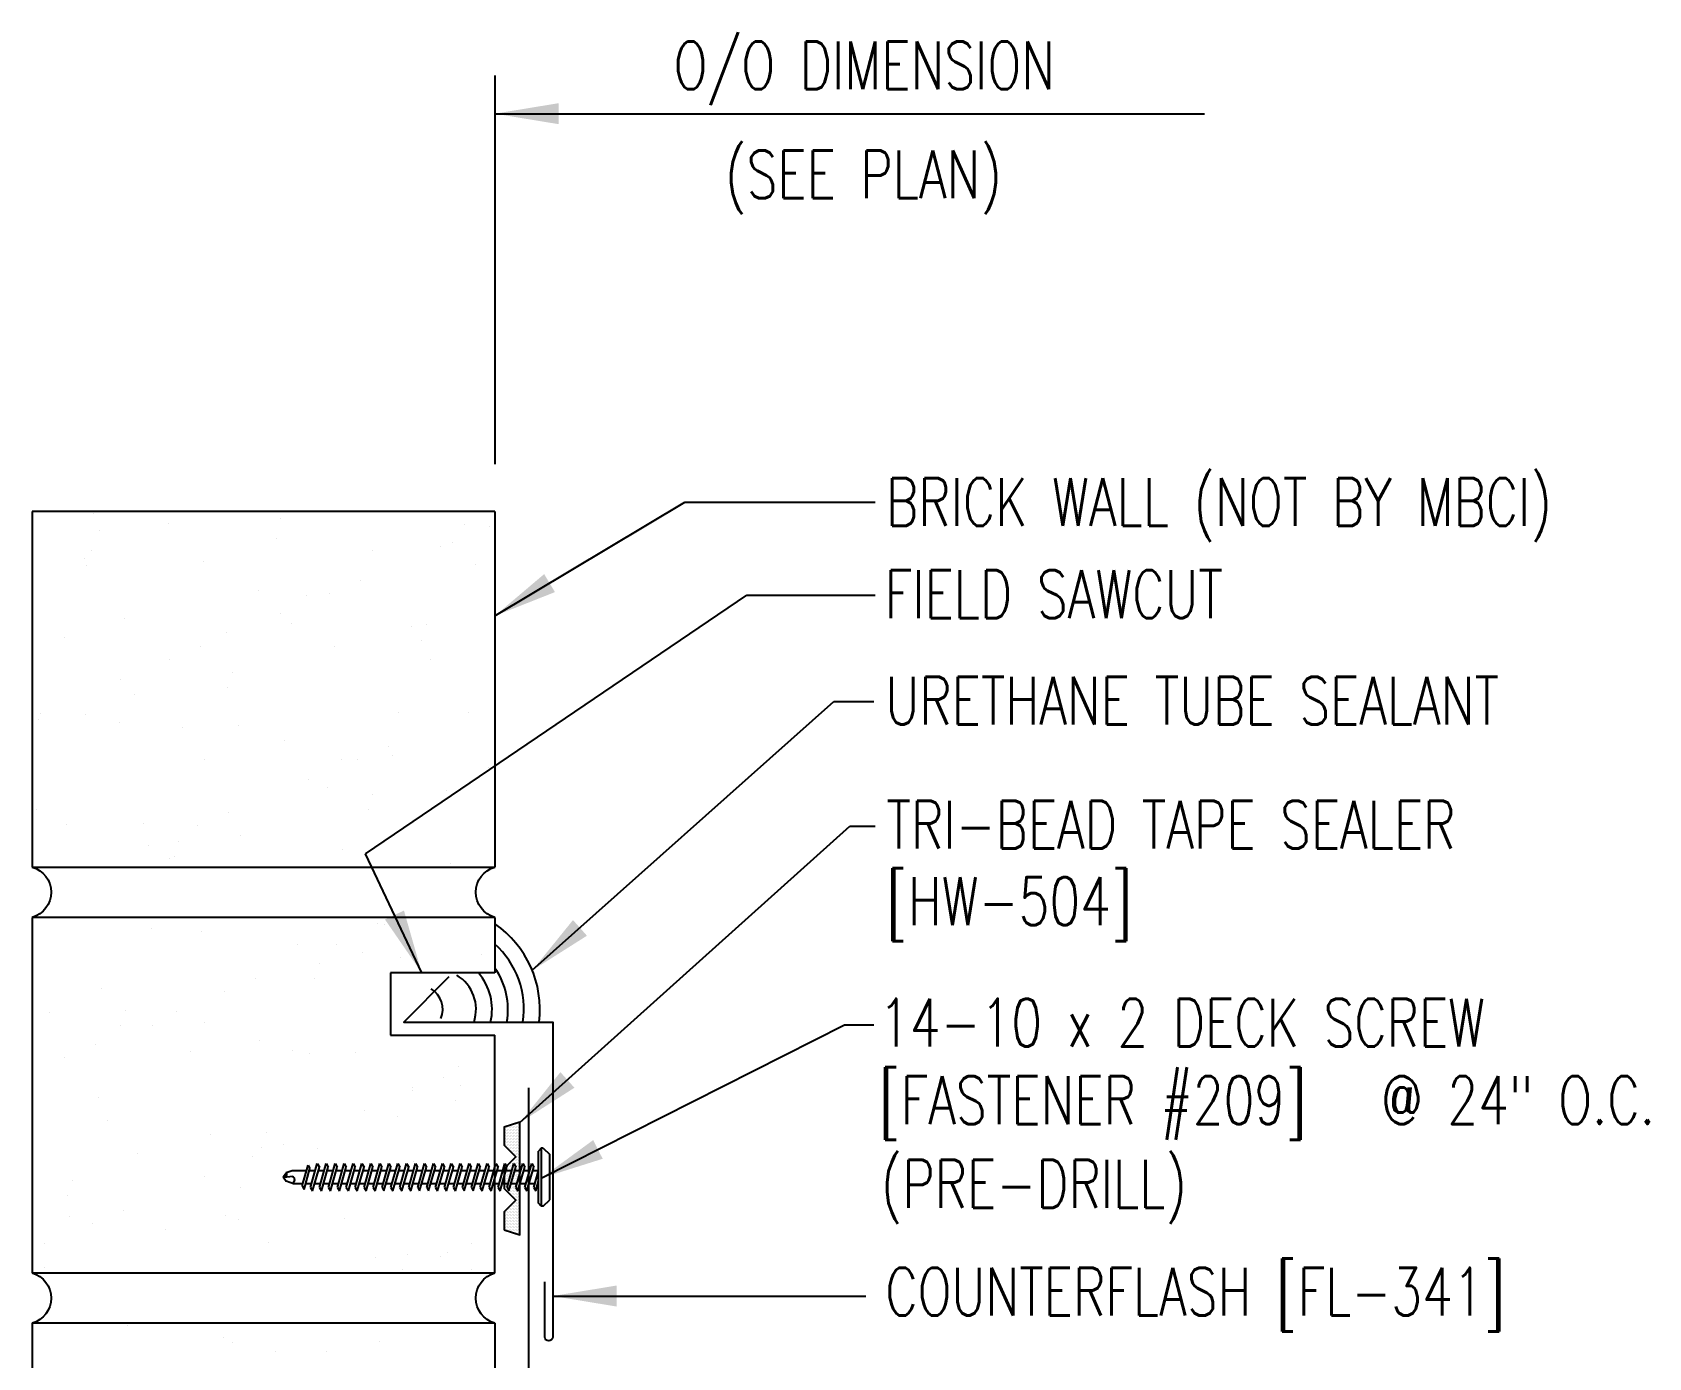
# Model space of a CAD drawing. Extents: x 23.7 to 57.1, y 22.5 to 48.1.
# Drawn here: x 23.67 to 36.34, y 37.69 to 48.07 of the extents above; entities that cross this region are included whole.
import ezdxf

# ---------------------------------------------------------------- set-up
doc = ezdxf.new("R2010")
doc.units = 0
doc.header["$LTSCALE"] = 4
doc.header["$MEASUREMENT"] = 0
doc.layers.get('0').update_dxf_attribs({"linetype": 'CONTINUOUS'})
for name, color, linetype in [('DIM', 2, 'CONTINUOUS'), ('FASTENER', 9, 'CONTINUOUS'), ('SEALANT', 8, 'CONTINUOUS'), ('TAPE', 9, 'CONTINUOUS'), ('TEXT', 2, 'CONTINUOUS'), ('TRIM', 6, 'CONTINUOUS'), ('WALL', 7, 'CONTINUOUS')]:
    doc.layers.add(name, color=color, linetype=linetype)
doc.styles.add('TEXT', font='SIMPLEX.shx', dxfattribs={"width": 0.75, "height": 0.375})
doc.styles.add('TEXT1', font='ROMANS.shx', dxfattribs={"width": 0.75, "height": 0.375})
doc.dimstyles.new('DETAIL$7', dxfattribs={"dimscale": 4, "dimtxt": 0.375, "dimasz": 0.125, "dimexe": 0.0625, "dimexo": 0.0625, "dimgap": 0.0625, "dimtad": 1, "dimdec": 4, "dimzin": 3, "dimdsep": 46, "dimlunit": 4, "dimtxsty": 'TEXT', "dimblk": 'ARCHTICK', "dimcen": 0.0625, "dimclrd": 7, "dimclre": 7, "dimclrt": 2, "dimadec": 0, "dimazin": 0, "dimtfac": 0.6, "dimtdec": 4, "dimtmove": 0, "dimatfit": 3, "dimfxl": 0, "dimfrac": 2, "dimtolj": 1, "dimtzin": 0, "dimarcsym": 0})

# ---------------------------------------------------------------- blocks, each defined once
blk = doc.blocks.new('_ArchTick')
at = {"color": 0, "const_width": 0.15}
blk.add_lwpolyline([(-0.5, -0.5), (0.5, 0.5)], dxfattribs=at)
blk = doc.blocks.new('*X7')
at = {"color": 0}
for p, q in [((-0.434, 0.135), (-0.434, 0.135)), ((-0.422, 0.141), (-0.422, 0.141)), ((-0.422, 0.129), (-0.422, 0.129)), ((-0.41, 0.135), (-0.41, 0.135)), ((-0.398, 0.141), (-0.398, 0.141)), ((-0.398, 0.129), (-0.398, 0.129)), ((-0.387, 0.135), (-0.387, 0.135)), ((-0.375, 0.141), (-0.375, 0.141)), ((-0.375, 0.129), (-0.375, 0.129)), ((-0.363, 0.135), (-0.363, 0.135)), ((-0.352, 0.141), (-0.352, 0.141)), ((-0.352, 0.129), (-0.352, 0.129)), ((-0.34, 0.135), (-0.34, 0.135)), ((-0.328, 0.141), (-0.328, 0.141)), ((-0.328, 0.129), (-0.328, 0.129)), ((-0.316, 0.135), (-0.316, 0.135)), ((-0.305, 0.141), (-0.305, 0.141)), ((-0.305, 0.129), (-0.305, 0.129)), ((-0.293, 0.135), (-0.293, 0.135)), ((-0.281, 0.141), (-0.281, 0.141)), ((-0.281, 0.129), (-0.281, 0.129)), ((-0.27, 0.135), (-0.27, 0.135)), ((-0.258, 0.141), (-0.258, 0.141)), ((-0.258, 0.129), (-0.258, 0.129)), ((-0.246, 0.135), (-0.246, 0.135)), ((-0.234, 0.141), (-0.234, 0.141)), ((-0.234, 0.129), (-0.234, 0.129)), ((-0.223, 0.135), (-0.223, 0.135)), ((-0.211, 0.141), (-0.211, 0.141)), ((-0.211, 0.129), (-0.211, 0.129)), ((-0.199, 0.135), (-0.199, 0.135)), ((-0.188, 0.141), (-0.188, 0.141)), ((-0.188, 0.129), (-0.188, 0.129)), ((-0.176, 0.135), (-0.176, 0.135)), ((-0.164, 0.141), (-0.164, 0.141)), ((-0.164, 0.129), (-0.164, 0.129)), ((-0.152, 0.135), (-0.152, 0.135)), ((-0.141, 0.141), (-0.141, 0.141)), ((-0.141, 0.129), (-0.141, 0.129)), ((-0.129, 0.135), (-0.129, 0.135)), ((-0.117, 0.141), (-0.117, 0.141)), ((-0.117, 0.129), (-0.117, 0.129)), ((-0.105, 0.135), (-0.105, 0.135)), ((-0.094, 0.141), (-0.094, 0.141)), ((-0.094, 0.129), (-0.094, 0.129)), ((-0.082, 0.135), (-0.082, 0.135)), ((-0.07, 0.141), (-0.07, 0.141)), ((-0.07, 0.129), (-0.07, 0.129)), ((-0.059, 0.135), (-0.059, 0.135)), ((-0.047, 0.141), (-0.047, 0.141)), ((-0.047, 0.129), (-0.047, 0.129)), ((-0.035, 0.135), (-0.035, 0.135)), ((-0.023, 0.141), (-0.023, 0.141)), ((-0.023, 0.129), (-0.023, 0.129)), ((-0.012, 0.135), (-0.012, 0.135)), ((0, 0.141), (0, 0.141)), ((0, 0.129), (0, 0.129)), ((0.012, 0.135), (0.012, 0.135)), ((0.023, 0.141), (0.023, 0.141)), ((0.023, 0.129), (0.023, 0.129)), ((0.035, 0.135), (0.035, 0.135)), ((0.047, 0.141), (0.047, 0.141)), ((0.047, 0.129), (0.047, 0.129)), ((0.059, 0.135), (0.059, 0.135)), ((0.07, 0.141), (0.07, 0.141)), ((0.07, 0.129), (0.07, 0.129)), ((0.082, 0.135), (0.082, 0.135)), ((0.094, 0.141), (0.094, 0.141)), ((0.094, 0.129), (0.094, 0.129)), ((0.105, 0.135), (0.105, 0.135)), ((0.117, 0.141), (0.117, 0.141)), ((0.117, 0.129), (0.117, 0.129)), ((0.129, 0.135), (0.129, 0.135)), ((0.141, 0.141), (0.141, 0.141)), ((0.141, 0.129), (0.141, 0.129)), ((0.152, 0.135), (0.152, 0.135)), ((0.164, 0.141), (0.164, 0.141)), ((0.164, 0.129), (0.164, 0.129)), ((0.176, 0.135), (0.176, 0.135)), ((0.188, 0.141), (0.188, 0.141)), ((0.188, 0.129), (0.188, 0.129)), ((0.199, 0.135), (0.199, 0.135)), ((0.211, 0.141), (0.211, 0.141)), ((0.211, 0.129), (0.211, 0.129)), ((0.223, 0.135), (0.223, 0.135)), ((0.234, 0.141), (0.234, 0.141)), ((0.234, 0.129), (0.234, 0.129)), ((0.246, 0.135), (0.246, 0.135)), ((0.258, 0.141), (0.258, 0.141)), ((0.258, 0.129), (0.258, 0.129)), ((0.27, 0.135), (0.27, 0.135)), ((0.281, 0.141), (0.281, 0.141)), ((0.281, 0.129), (0.281, 0.129)), ((0.293, 0.135), (0.293, 0.135)), ((0.305, 0.141), (0.305, 0.141)), ((0.305, 0.129), (0.305, 0.129)), ((0.316, 0.135), (0.316, 0.135)), ((0.328, 0.141), (0.328, 0.141)), ((0.328, 0.129), (0.328, 0.129)), ((0.34, 0.135), (0.34, 0.135)), ((0.352, 0.141), (0.352, 0.141)), ((0.352, 0.129), (0.352, 0.129)), ((0.363, 0.135), (0.363, 0.135)), ((0.375, 0.141), (0.375, 0.141)), ((0.375, 0.129), (0.375, 0.129)), ((0.387, 0.135), (0.387, 0.135)), ((0.398, 0.141), (0.398, 0.141)), ((0.398, 0.129), (0.398, 0.129)), ((0.41, 0.135), (0.41, 0.135)), ((0.422, 0.141), (0.422, 0.141)), ((0.422, 0.129), (0.422, 0.129)), ((0.434, 0.135), (0.434, 0.135)), ((-0.434, 0.123), (-0.434, 0.123)), ((-0.422, 0.117), (-0.422, 0.117)), ((-0.422, 0.105), (-0.422, 0.105)), ((-0.422, 0.094), (-0.422, 0.094)), ((-0.422, 0.082), (-0.422, 0.082)), ((-0.41, 0.123), (-0.41, 0.123)), ((-0.41, 0.111), (-0.41, 0.111)), ((-0.41, 0.1), (-0.41, 0.1)), ((-0.41, 0.088), (-0.41, 0.088)), ((-0.41, 0.076), (-0.41, 0.076)), ((-0.41, 0.064), (-0.41, 0.064)), ((-0.41, 0.053), (-0.41, 0.053)), ((-0.41, 0.041), (-0.41, 0.041)), ((-0.398, 0.117), (-0.398, 0.117)), ((-0.398, 0.105), (-0.398, 0.105)), ((-0.398, 0.094), (-0.398, 0.094)), ((-0.398, 0.082), (-0.398, 0.082)), ((-0.398, 0.07), (-0.398, 0.07)), ((-0.398, 0.059), (-0.398, 0.059)), ((-0.398, 0.047), (-0.398, 0.047)), ((-0.398, 0.035), (-0.398, 0.035)), ((-0.398, 0.023), (-0.398, 0.023)), ((-0.387, 0.123), (-0.387, 0.123)), ((-0.387, 0.111), (-0.387, 0.111)), ((-0.387, 0.1), (-0.387, 0.1)), ((-0.387, 0.088), (-0.387, 0.088)), ((-0.387, 0.076), (-0.387, 0.076)), ((-0.387, 0.064), (-0.387, 0.064)), ((-0.387, 0.053), (-0.387, 0.053)), ((-0.387, 0.041), (-0.387, 0.041)), ((-0.387, 0.029), (-0.387, 0.029)), ((-0.375, 0.117), (-0.375, 0.117)), ((-0.375, 0.105), (-0.375, 0.105)), ((-0.375, 0.094), (-0.375, 0.094)), ((-0.375, 0.082), (-0.375, 0.082)), ((-0.375, 0.07), (-0.375, 0.07)), ((-0.375, 0.059), (-0.375, 0.059)), ((-0.375, 0.047), (-0.375, 0.047)), ((-0.375, 0.035), (-0.375, 0.035)), ((-0.375, 0.023), (-0.375, 0.023)), ((-0.363, 0.123), (-0.363, 0.123)), ((-0.363, 0.111), (-0.363, 0.111)), ((-0.363, 0.1), (-0.363, 0.1)), ((-0.363, 0.088), (-0.363, 0.088)), ((-0.363, 0.076), (-0.363, 0.076)), ((-0.363, 0.064), (-0.363, 0.064)), ((-0.363, 0.053), (-0.363, 0.053)), ((-0.363, 0.041), (-0.363, 0.041)), ((-0.363, 0.029), (-0.363, 0.029)), ((-0.352, 0.117), (-0.352, 0.117)), ((-0.352, 0.105), (-0.352, 0.105)), ((-0.352, 0.094), (-0.352, 0.094)), ((-0.352, 0.082), (-0.352, 0.082)), ((-0.352, 0.07), (-0.352, 0.07)), ((-0.352, 0.059), (-0.352, 0.059)), ((-0.352, 0.047), (-0.352, 0.047)), ((-0.352, 0.035), (-0.352, 0.035)), ((-0.352, 0.023), (-0.352, 0.023)), ((-0.34, 0.123), (-0.34, 0.123)), ((-0.34, 0.111), (-0.34, 0.111)), ((-0.34, 0.1), (-0.34, 0.1)), ((-0.34, 0.088), (-0.34, 0.088)), ((-0.34, 0.076), (-0.34, 0.076)), ((-0.34, 0.064), (-0.34, 0.064)), ((-0.34, 0.053), (-0.34, 0.053)), ((-0.34, 0.041), (-0.34, 0.041)), ((-0.34, 0.029), (-0.34, 0.029)), ((-0.328, 0.117), (-0.328, 0.117)), ((-0.328, 0.105), (-0.328, 0.105)), ((-0.328, 0.094), (-0.328, 0.094)), ((-0.328, 0.082), (-0.328, 0.082)), ((-0.328, 0.07), (-0.328, 0.07)), ((-0.328, 0.059), (-0.328, 0.059)), ((-0.328, 0.047), (-0.328, 0.047)), ((-0.328, 0.035), (-0.328, 0.035)), ((-0.328, 0.023), (-0.328, 0.023)), ((-0.316, 0.123), (-0.316, 0.123)), ((-0.316, 0.111), (-0.316, 0.111)), ((-0.316, 0.1), (-0.316, 0.1)), ((-0.316, 0.088), (-0.316, 0.088)), ((-0.316, 0.076), (-0.316, 0.076)), ((-0.316, 0.064), (-0.316, 0.064)), ((-0.316, 0.053), (-0.316, 0.053)), ((-0.316, 0.041), (-0.316, 0.041)), ((-0.316, 0.029), (-0.316, 0.029)), ((-0.305, 0.117), (-0.305, 0.117)), ((-0.305, 0.105), (-0.305, 0.105)), ((-0.305, 0.094), (-0.305, 0.094)), ((-0.305, 0.082), (-0.305, 0.082)), ((-0.305, 0.07), (-0.305, 0.07)), ((-0.305, 0.059), (-0.305, 0.059)), ((-0.305, 0.047), (-0.305, 0.047)), ((-0.305, 0.035), (-0.305, 0.035)), ((-0.305, 0.023), (-0.305, 0.023)), ((-0.293, 0.123), (-0.293, 0.123)), ((-0.293, 0.111), (-0.293, 0.111)), ((-0.293, 0.1), (-0.293, 0.1)), ((-0.293, 0.088), (-0.293, 0.088)), ((-0.293, 0.076), (-0.293, 0.076)), ((-0.293, 0.064), (-0.293, 0.064)), ((-0.293, 0.053), (-0.293, 0.053)), ((-0.293, 0.041), (-0.293, 0.041)), ((-0.293, 0.029), (-0.293, 0.029)), ((-0.281, 0.117), (-0.281, 0.117)), ((-0.281, 0.105), (-0.281, 0.105)), ((-0.281, 0.094), (-0.281, 0.094)), ((-0.281, 0.082), (-0.281, 0.082)), ((-0.281, 0.07), (-0.281, 0.07)), ((-0.281, 0.059), (-0.281, 0.059)), ((-0.281, 0.047), (-0.281, 0.047)), ((-0.281, 0.035), (-0.281, 0.035)), ((-0.281, 0.023), (-0.281, 0.023)), ((-0.27, 0.123), (-0.27, 0.123)), ((-0.27, 0.111), (-0.27, 0.111)), ((-0.27, 0.1), (-0.27, 0.1)), ((-0.27, 0.088), (-0.27, 0.088)), ((-0.27, 0.076), (-0.27, 0.076)), ((-0.27, 0.064), (-0.27, 0.064)), ((-0.27, 0.053), (-0.27, 0.053)), ((-0.27, 0.041), (-0.27, 0.041)), ((-0.27, 0.029), (-0.27, 0.029)), ((-0.258, 0.117), (-0.258, 0.117)), ((-0.258, 0.105), (-0.258, 0.105)), ((-0.258, 0.094), (-0.258, 0.094)), ((-0.258, 0.082), (-0.258, 0.082)), ((-0.258, 0.07), (-0.258, 0.07)), ((-0.258, 0.059), (-0.258, 0.059)), ((-0.258, 0.047), (-0.258, 0.047)), ((-0.258, 0.035), (-0.258, 0.035)), ((-0.258, 0.023), (-0.258, 0.023)), ((-0.246, 0.123), (-0.246, 0.123)), ((-0.246, 0.111), (-0.246, 0.111)), ((-0.246, 0.1), (-0.246, 0.1)), ((-0.246, 0.088), (-0.246, 0.088)), ((-0.246, 0.076), (-0.246, 0.076)), ((-0.246, 0.064), (-0.246, 0.064)), ((-0.246, 0.053), (-0.246, 0.053)), ((-0.246, 0.041), (-0.246, 0.041)), ((-0.234, 0.117), (-0.234, 0.117)), ((-0.234, 0.105), (-0.234, 0.105)), ((-0.234, 0.094), (-0.234, 0.094)), ((-0.234, 0.082), (-0.234, 0.082)), ((-0.234, 0.07), (-0.234, 0.07)), ((-0.234, 0.059), (-0.234, 0.059)), ((-0.234, 0.047), (-0.234, 0.047)), ((-0.223, 0.123), (-0.223, 0.123)), ((-0.223, 0.111), (-0.223, 0.111)), ((-0.223, 0.1), (-0.223, 0.1)), ((-0.223, 0.088), (-0.223, 0.088)), ((-0.223, 0.076), (-0.223, 0.076)), ((-0.223, 0.064), (-0.223, 0.064)), ((-0.211, 0.117), (-0.211, 0.117)), ((-0.211, 0.105), (-0.211, 0.105)), ((-0.211, 0.094), (-0.211, 0.094)), ((-0.211, 0.082), (-0.211, 0.082)), ((-0.211, 0.07), (-0.211, 0.07)), ((-0.199, 0.123), (-0.199, 0.123)), ((-0.199, 0.111), (-0.199, 0.111)), ((-0.199, 0.1), (-0.199, 0.1)), ((-0.199, 0.088), (-0.199, 0.088)), ((-0.188, 0.117), (-0.188, 0.117)), ((-0.188, 0.105), (-0.188, 0.105)), ((-0.188, 0.094), (-0.188, 0.094)), ((-0.176, 0.123), (-0.176, 0.123)), ((-0.176, 0.111), (-0.176, 0.111)), ((-0.164, 0.117), (-0.164, 0.117)), ((-0.164, 0.105), (-0.164, 0.105)), ((-0.152, 0.123), (-0.152, 0.123)), ((-0.152, 0.111), (-0.152, 0.111)), ((-0.152, 0.1), (-0.152, 0.1)), ((-0.141, 0.117), (-0.141, 0.117)), ((-0.141, 0.105), (-0.141, 0.105)), ((-0.141, 0.094), (-0.141, 0.094)), ((-0.141, 0.082), (-0.141, 0.082)), ((-0.129, 0.123), (-0.129, 0.123)), ((-0.129, 0.111), (-0.129, 0.111)), ((-0.129, 0.1), (-0.129, 0.1)), ((-0.129, 0.088), (-0.129, 0.088)), ((-0.129, 0.076), (-0.129, 0.076)), ((-0.117, 0.117), (-0.117, 0.117)), ((-0.117, 0.105), (-0.117, 0.105)), ((-0.117, 0.094), (-0.117, 0.094)), ((-0.117, 0.082), (-0.117, 0.082)), ((-0.117, 0.07), (-0.117, 0.07)), ((-0.117, 0.059), (-0.117, 0.059)), ((-0.105, 0.123), (-0.105, 0.123)), ((-0.105, 0.111), (-0.105, 0.111)), ((-0.105, 0.1), (-0.105, 0.1)), ((-0.105, 0.088), (-0.105, 0.088)), ((-0.105, 0.076), (-0.105, 0.076)), ((-0.105, 0.064), (-0.105, 0.064)), ((-0.105, 0.053), (-0.105, 0.053)), ((-0.094, 0.117), (-0.094, 0.117)), ((-0.094, 0.105), (-0.094, 0.105)), ((-0.094, 0.094), (-0.094, 0.094)), ((-0.094, 0.082), (-0.094, 0.082)), ((-0.094, 0.07), (-0.094, 0.07)), ((-0.094, 0.059), (-0.094, 0.059)), ((-0.094, 0.047), (-0.094, 0.047)), ((-0.094, 0.035), (-0.094, 0.035)), ((-0.082, 0.123), (-0.082, 0.123)), ((-0.082, 0.111), (-0.082, 0.111)), ((-0.082, 0.1), (-0.082, 0.1)), ((-0.082, 0.088), (-0.082, 0.088)), ((-0.082, 0.076), (-0.082, 0.076)), ((-0.082, 0.064), (-0.082, 0.064)), ((-0.082, 0.053), (-0.082, 0.053)), ((-0.082, 0.041), (-0.082, 0.041)), ((-0.082, 0.029), (-0.082, 0.029)), ((-0.07, 0.117), (-0.07, 0.117)), ((-0.07, 0.105), (-0.07, 0.105)), ((-0.07, 0.094), (-0.07, 0.094)), ((-0.07, 0.082), (-0.07, 0.082)), ((-0.07, 0.07), (-0.07, 0.07)), ((-0.07, 0.059), (-0.07, 0.059)), ((-0.07, 0.047), (-0.07, 0.047)), ((-0.07, 0.035), (-0.07, 0.035)), ((-0.07, 0.023), (-0.07, 0.023)), ((-0.059, 0.123), (-0.059, 0.123)), ((-0.059, 0.111), (-0.059, 0.111)), ((-0.059, 0.1), (-0.059, 0.1)), ((-0.059, 0.088), (-0.059, 0.088)), ((-0.059, 0.076), (-0.059, 0.076)), ((-0.059, 0.064), (-0.059, 0.064)), ((-0.059, 0.053), (-0.059, 0.053)), ((-0.059, 0.041), (-0.059, 0.041)), ((-0.059, 0.029), (-0.059, 0.029)), ((-0.047, 0.117), (-0.047, 0.117)), ((-0.047, 0.105), (-0.047, 0.105)), ((-0.047, 0.094), (-0.047, 0.094)), ((-0.047, 0.082), (-0.047, 0.082)), ((-0.047, 0.07), (-0.047, 0.07)), ((-0.047, 0.059), (-0.047, 0.059)), ((-0.047, 0.047), (-0.047, 0.047)), ((-0.047, 0.035), (-0.047, 0.035)), ((-0.047, 0.023), (-0.047, 0.023)), ((-0.035, 0.123), (-0.035, 0.123)), ((-0.035, 0.111), (-0.035, 0.111)), ((-0.035, 0.1), (-0.035, 0.1)), ((-0.035, 0.088), (-0.035, 0.088)), ((-0.035, 0.076), (-0.035, 0.076)), ((-0.035, 0.064), (-0.035, 0.064)), ((-0.035, 0.053), (-0.035, 0.053)), ((-0.035, 0.041), (-0.035, 0.041)), ((-0.035, 0.029), (-0.035, 0.029)), ((-0.023, 0.117), (-0.023, 0.117)), ((-0.023, 0.105), (-0.023, 0.105)), ((-0.023, 0.094), (-0.023, 0.094)), ((-0.023, 0.082), (-0.023, 0.082)), ((-0.023, 0.07), (-0.023, 0.07)), ((-0.023, 0.059), (-0.023, 0.059)), ((-0.023, 0.047), (-0.023, 0.047)), ((-0.023, 0.035), (-0.023, 0.035)), ((-0.023, 0.023), (-0.023, 0.023)), ((-0.012, 0.123), (-0.012, 0.123)), ((-0.012, 0.111), (-0.012, 0.111)), ((-0.012, 0.1), (-0.012, 0.1)), ((-0.012, 0.088), (-0.012, 0.088)), ((-0.012, 0.076), (-0.012, 0.076)), ((-0.012, 0.064), (-0.012, 0.064)), ((-0.012, 0.053), (-0.012, 0.053)), ((-0.012, 0.041), (-0.012, 0.041)), ((-0.012, 0.029), (-0.012, 0.029)), ((0, 0.117), (0, 0.117)), ((0, 0.105), (0, 0.105)), ((0, 0.094), (0, 0.094)), ((0, 0.082), (0, 0.082)), ((0, 0.07), (0, 0.07)), ((0, 0.059), (0, 0.059)), ((0, 0.047), (0, 0.047)), ((0, 0.035), (0, 0.035)), ((0, 0.023), (0, 0.023)), ((0.012, 0.123), (0.012, 0.123)), ((0.012, 0.111), (0.012, 0.111)), ((0.012, 0.1), (0.012, 0.1)), ((0.012, 0.088), (0.012, 0.088)), ((0.012, 0.076), (0.012, 0.076)), ((0.012, 0.064), (0.012, 0.064)), ((0.012, 0.053), (0.012, 0.053)), ((0.012, 0.041), (0.012, 0.041)), ((0.012, 0.029), (0.012, 0.029)), ((0.023, 0.117), (0.023, 0.117)), ((0.023, 0.105), (0.023, 0.105)), ((0.023, 0.094), (0.023, 0.094)), ((0.023, 0.082), (0.023, 0.082)), ((0.023, 0.07), (0.023, 0.07)), ((0.023, 0.059), (0.023, 0.059)), ((0.023, 0.047), (0.023, 0.047)), ((0.023, 0.035), (0.023, 0.035)), ((0.023, 0.023), (0.023, 0.023)), ((0.035, 0.123), (0.035, 0.123)), ((0.035, 0.111), (0.035, 0.111)), ((0.035, 0.1), (0.035, 0.1)), ((0.035, 0.088), (0.035, 0.088)), ((0.035, 0.076), (0.035, 0.076)), ((0.035, 0.064), (0.035, 0.064)), ((0.035, 0.053), (0.035, 0.053)), ((0.035, 0.041), (0.035, 0.041)), ((0.035, 0.029), (0.035, 0.029)), ((0.047, 0.117), (0.047, 0.117)), ((0.047, 0.105), (0.047, 0.105)), ((0.047, 0.094), (0.047, 0.094)), ((0.047, 0.082), (0.047, 0.082)), ((0.047, 0.07), (0.047, 0.07)), ((0.047, 0.059), (0.047, 0.059)), ((0.047, 0.047), (0.047, 0.047)), ((0.047, 0.035), (0.047, 0.035)), ((0.047, 0.023), (0.047, 0.023)), ((0.059, 0.123), (0.059, 0.123)), ((0.059, 0.111), (0.059, 0.111)), ((0.059, 0.1), (0.059, 0.1)), ((0.059, 0.088), (0.059, 0.088)), ((0.059, 0.076), (0.059, 0.076)), ((0.059, 0.064), (0.059, 0.064)), ((0.059, 0.053), (0.059, 0.053)), ((0.059, 0.041), (0.059, 0.041)), ((0.059, 0.029), (0.059, 0.029)), ((0.07, 0.117), (0.07, 0.117)), ((0.07, 0.105), (0.07, 0.105)), ((0.07, 0.094), (0.07, 0.094)), ((0.07, 0.082), (0.07, 0.082)), ((0.07, 0.07), (0.07, 0.07)), ((0.07, 0.059), (0.07, 0.059)), ((0.07, 0.047), (0.07, 0.047)), ((0.07, 0.035), (0.07, 0.035)), ((0.07, 0.023), (0.07, 0.023)), ((0.082, 0.123), (0.082, 0.123)), ((0.082, 0.111), (0.082, 0.111)), ((0.082, 0.1), (0.082, 0.1)), ((0.082, 0.088), (0.082, 0.088)), ((0.082, 0.076), (0.082, 0.076)), ((0.082, 0.064), (0.082, 0.064)), ((0.082, 0.053), (0.082, 0.053)), ((0.082, 0.041), (0.082, 0.041)), ((0.082, 0.029), (0.082, 0.029)), ((0.094, 0.117), (0.094, 0.117)), ((0.094, 0.105), (0.094, 0.105)), ((0.094, 0.094), (0.094, 0.094)), ((0.094, 0.082), (0.094, 0.082)), ((0.094, 0.07), (0.094, 0.07)), ((0.094, 0.059), (0.094, 0.059)), ((0.094, 0.047), (0.094, 0.047)), ((0.094, 0.035), (0.094, 0.035)), ((0.105, 0.123), (0.105, 0.123)), ((0.105, 0.111), (0.105, 0.111)), ((0.105, 0.1), (0.105, 0.1)), ((0.105, 0.088), (0.105, 0.088)), ((0.105, 0.076), (0.105, 0.076)), ((0.105, 0.064), (0.105, 0.064)), ((0.105, 0.053), (0.105, 0.053)), ((0.117, 0.117), (0.117, 0.117)), ((0.117, 0.105), (0.117, 0.105)), ((0.117, 0.094), (0.117, 0.094)), ((0.117, 0.082), (0.117, 0.082)), ((0.117, 0.07), (0.117, 0.07)), ((0.117, 0.059), (0.117, 0.059)), ((0.129, 0.123), (0.129, 0.123)), ((0.129, 0.111), (0.129, 0.111)), ((0.129, 0.1), (0.129, 0.1)), ((0.129, 0.088), (0.129, 0.088)), ((0.129, 0.076), (0.129, 0.076)), ((0.141, 0.117), (0.141, 0.117)), ((0.141, 0.105), (0.141, 0.105)), ((0.141, 0.094), (0.141, 0.094)), ((0.141, 0.082), (0.141, 0.082)), ((0.152, 0.123), (0.152, 0.123)), ((0.152, 0.111), (0.152, 0.111)), ((0.152, 0.1), (0.152, 0.1)), ((0.164, 0.117), (0.164, 0.117)), ((0.164, 0.105), (0.164, 0.105)), ((0.176, 0.123), (0.176, 0.123)), ((0.176, 0.111), (0.176, 0.111)), ((0.188, 0.117), (0.188, 0.117)), ((0.188, 0.105), (0.188, 0.105)), ((0.188, 0.094), (0.188, 0.094)), ((0.199, 0.123), (0.199, 0.123)), ((0.199, 0.111), (0.199, 0.111)), ((0.199, 0.1), (0.199, 0.1)), ((0.199, 0.088), (0.199, 0.088)), ((0.211, 0.117), (0.211, 0.117)), ((0.211, 0.105), (0.211, 0.105)), ((0.211, 0.094), (0.211, 0.094)), ((0.211, 0.082), (0.211, 0.082)), ((0.211, 0.07), (0.211, 0.07)), ((0.223, 0.123), (0.223, 0.123)), ((0.223, 0.111), (0.223, 0.111)), ((0.223, 0.1), (0.223, 0.1)), ((0.223, 0.088), (0.223, 0.088)), ((0.223, 0.076), (0.223, 0.076)), ((0.223, 0.064), (0.223, 0.064)), ((0.234, 0.117), (0.234, 0.117)), ((0.234, 0.105), (0.234, 0.105)), ((0.234, 0.094), (0.234, 0.094)), ((0.234, 0.082), (0.234, 0.082)), ((0.234, 0.07), (0.234, 0.07)), ((0.234, 0.059), (0.234, 0.059)), ((0.234, 0.047), (0.234, 0.047)), ((0.246, 0.123), (0.246, 0.123)), ((0.246, 0.111), (0.246, 0.111)), ((0.246, 0.1), (0.246, 0.1)), ((0.246, 0.088), (0.246, 0.088)), ((0.246, 0.076), (0.246, 0.076)), ((0.246, 0.064), (0.246, 0.064)), ((0.246, 0.053), (0.246, 0.053)), ((0.246, 0.041), (0.246, 0.041)), ((0.258, 0.117), (0.258, 0.117)), ((0.258, 0.105), (0.258, 0.105)), ((0.258, 0.094), (0.258, 0.094)), ((0.258, 0.082), (0.258, 0.082)), ((0.258, 0.07), (0.258, 0.07)), ((0.258, 0.059), (0.258, 0.059)), ((0.258, 0.047), (0.258, 0.047)), ((0.258, 0.035), (0.258, 0.035)), ((0.258, 0.023), (0.258, 0.023)), ((0.27, 0.123), (0.27, 0.123)), ((0.27, 0.111), (0.27, 0.111)), ((0.27, 0.1), (0.27, 0.1)), ((0.27, 0.088), (0.27, 0.088)), ((0.27, 0.076), (0.27, 0.076)), ((0.27, 0.064), (0.27, 0.064)), ((0.27, 0.053), (0.27, 0.053)), ((0.27, 0.041), (0.27, 0.041)), ((0.27, 0.029), (0.27, 0.029)), ((0.281, 0.117), (0.281, 0.117)), ((0.281, 0.105), (0.281, 0.105)), ((0.281, 0.094), (0.281, 0.094)), ((0.281, 0.082), (0.281, 0.082)), ((0.281, 0.07), (0.281, 0.07)), ((0.281, 0.059), (0.281, 0.059)), ((0.281, 0.047), (0.281, 0.047)), ((0.281, 0.035), (0.281, 0.035)), ((0.281, 0.023), (0.281, 0.023)), ((0.293, 0.123), (0.293, 0.123)), ((0.293, 0.111), (0.293, 0.111)), ((0.293, 0.1), (0.293, 0.1)), ((0.293, 0.088), (0.293, 0.088)), ((0.293, 0.076), (0.293, 0.076)), ((0.293, 0.064), (0.293, 0.064)), ((0.293, 0.053), (0.293, 0.053)), ((0.293, 0.041), (0.293, 0.041)), ((0.293, 0.029), (0.293, 0.029)), ((0.305, 0.117), (0.305, 0.117)), ((0.305, 0.105), (0.305, 0.105)), ((0.305, 0.094), (0.305, 0.094)), ((0.305, 0.082), (0.305, 0.082)), ((0.305, 0.07), (0.305, 0.07)), ((0.305, 0.059), (0.305, 0.059)), ((0.305, 0.047), (0.305, 0.047)), ((0.305, 0.035), (0.305, 0.035)), ((0.305, 0.023), (0.305, 0.023)), ((0.316, 0.123), (0.316, 0.123)), ((0.316, 0.111), (0.316, 0.111)), ((0.316, 0.1), (0.316, 0.1)), ((0.316, 0.088), (0.316, 0.088)), ((0.316, 0.076), (0.316, 0.076)), ((0.316, 0.064), (0.316, 0.064)), ((0.316, 0.053), (0.316, 0.053)), ((0.316, 0.041), (0.316, 0.041)), ((0.316, 0.029), (0.316, 0.029)), ((0.328, 0.117), (0.328, 0.117)), ((0.328, 0.105), (0.328, 0.105)), ((0.328, 0.094), (0.328, 0.094)), ((0.328, 0.082), (0.328, 0.082)), ((0.328, 0.07), (0.328, 0.07)), ((0.328, 0.059), (0.328, 0.059)), ((0.328, 0.047), (0.328, 0.047)), ((0.328, 0.035), (0.328, 0.035)), ((0.328, 0.023), (0.328, 0.023)), ((0.34, 0.123), (0.34, 0.123)), ((0.34, 0.111), (0.34, 0.111)), ((0.34, 0.1), (0.34, 0.1)), ((0.34, 0.088), (0.34, 0.088)), ((0.34, 0.076), (0.34, 0.076)), ((0.34, 0.064), (0.34, 0.064)), ((0.34, 0.053), (0.34, 0.053)), ((0.34, 0.041), (0.34, 0.041)), ((0.34, 0.029), (0.34, 0.029)), ((0.352, 0.117), (0.352, 0.117)), ((0.352, 0.105), (0.352, 0.105)), ((0.352, 0.094), (0.352, 0.094)), ((0.352, 0.082), (0.352, 0.082)), ((0.352, 0.07), (0.352, 0.07)), ((0.352, 0.059), (0.352, 0.059)), ((0.352, 0.047), (0.352, 0.047)), ((0.352, 0.035), (0.352, 0.035)), ((0.352, 0.023), (0.352, 0.023)), ((0.363, 0.123), (0.363, 0.123)), ((0.363, 0.111), (0.363, 0.111)), ((0.363, 0.1), (0.363, 0.1)), ((0.363, 0.088), (0.363, 0.088)), ((0.363, 0.076), (0.363, 0.076)), ((0.363, 0.064), (0.363, 0.064)), ((0.363, 0.053), (0.363, 0.053)), ((0.363, 0.041), (0.363, 0.041)), ((0.363, 0.029), (0.363, 0.029)), ((0.375, 0.117), (0.375, 0.117)), ((0.375, 0.105), (0.375, 0.105)), ((0.375, 0.094), (0.375, 0.094)), ((0.375, 0.082), (0.375, 0.082)), ((0.375, 0.07), (0.375, 0.07)), ((0.375, 0.059), (0.375, 0.059)), ((0.375, 0.047), (0.375, 0.047)), ((0.375, 0.035), (0.375, 0.035)), ((0.375, 0.023), (0.375, 0.023)), ((0.387, 0.123), (0.387, 0.123)), ((0.387, 0.111), (0.387, 0.111)), ((0.387, 0.1), (0.387, 0.1)), ((0.387, 0.088), (0.387, 0.088)), ((0.387, 0.076), (0.387, 0.076)), ((0.387, 0.064), (0.387, 0.064)), ((0.387, 0.053), (0.387, 0.053)), ((0.387, 0.041), (0.387, 0.041)), ((0.387, 0.029), (0.387, 0.029)), ((0.398, 0.117), (0.398, 0.117)), ((0.398, 0.105), (0.398, 0.105)), ((0.398, 0.094), (0.398, 0.094)), ((0.398, 0.082), (0.398, 0.082)), ((0.398, 0.07), (0.398, 0.07)), ((0.398, 0.059), (0.398, 0.059)), ((0.398, 0.047), (0.398, 0.047)), ((0.398, 0.035), (0.398, 0.035)), ((0.398, 0.023), (0.398, 0.023)), ((0.41, 0.123), (0.41, 0.123)), ((0.41, 0.111), (0.41, 0.111)), ((0.41, 0.1), (0.41, 0.1)), ((0.41, 0.088), (0.41, 0.088)), ((0.41, 0.076), (0.41, 0.076)), ((0.41, 0.064), (0.41, 0.064)), ((0.41, 0.053), (0.41, 0.053)), ((0.41, 0.041), (0.41, 0.041)), ((0.422, 0.117), (0.422, 0.117)), ((0.422, 0.105), (0.422, 0.105)), ((0.422, 0.094), (0.422, 0.094)), ((0.422, 0.082), (0.422, 0.082)), ((0.434, 0.123), (0.434, 0.123))]:
    blk.add_line(p, q, dxfattribs=at)
blk = doc.blocks.new('MB_DBTAP')
at = {"layer": 'TAPE', "color": 9}
blk.add_lwpolyline([(-0.403, 0.018), (-0.442, 0.141), (0.442, 0.141), (0.403, 0.018), (0.26, 0.018), (0.17, 0.109), (0.079, 0.018), (0, 0.018), (-0.079, 0.018), (-0.17, 0.109), (-0.26, 0.018)], close=True, dxfattribs=at)
at = {"layer": 'TAPE', "color": 251}
blk.add_blockref('*X7', (0, 0), dxfattribs=at)
blk = doc.blocks.new('A$C7D392131')
at = {"layer": 'WALL'}
for p, q in [((-12.651, 0), (-12.651, -2.715)), ((-12.651, 0), (-12.651, -2.786)), ((-9.026, 0), (-9.026, -2.786)), ((-9.026, -2.786), (-12.651, -2.786)), ((-12.651, -3.18), (-9.026, -3.18)), ((-12.651, -3.18), (-12.651, -3.614)), ((-9.026, -3.18), (-9.026, -5.966)), ((-12.651, -3.614), (-11.834, -3.614)), ((-11.834, -3.614), (-11.834, -4.103)), ((-12.651, -5.966), (-12.651, -4.103)), ((-11.834, -4.103), (-12.651, -4.103)), ((-9.026, -5.966), (-12.651, -5.966)), ((-12.651, -6.36), (-9.026, -6.36)), ((-12.651, -6.36), (-12.651, -9.146)), ((-9.026, -6.36), (-9.026, -9.146))]:
    blk.add_line(p, q, dxfattribs=at)
at = {"layer": 'WALL', "linetype": 'Continuous'}
for p, q in [((-12.608, -0.121), (-12.608, -0.121)), ((-12.411, -0.104), (-12.411, -0.104)), ((-10.973, -0.054), (-10.973, -0.054)), ((-10.096, -0.097), (-10.096, -0.097)), ((-9.503, -0.018), (-9.503, -0.018)), ((-12.317, -0.246), (-12.317, -0.246)), ((-10.939, -0.208), (-10.939, -0.208)), ((-9.55, -0.148), (-9.55, -0.148)), ((-12.229, -0.278), (-12.229, -0.278)), ((-11.693, -0.307), (-11.693, -0.307)), ((-9.49, -0.307), (-9.49, -0.307)), ((-9.435, -0.37), (-9.435, -0.37)), ((-12.498, -0.413), (-12.498, -0.413)), ((-10.369, -0.392), (-10.369, -0.392)), ((-9.452, -0.426), (-9.452, -0.426)), ((-11.597, -0.54), (-11.597, -0.54)), ((-10.796, -0.617), (-10.796, -0.617)), ((-11.354, -0.641), (-11.354, -0.641)), ((-11.176, -0.658), (-11.176, -0.658)), ((-11.061, -0.88), (-11.061, -0.88)), ((-10.975, -0.798), (-10.975, -0.798)), ((-9.745, -0.841), (-9.745, -0.841)), ((-12.114, -0.889), (-12.114, -0.889)), ((-12.077, -1.009), (-12.077, -1.009)), ((-11.995, -0.902), (-11.995, -0.902)), ((-10.551, -0.947), (-10.551, -0.947)), ((-9.275, -0.989), (-9.275, -0.989)), ((-11.393, -1.058), (-11.393, -1.058)), ((-10.342, -1.06), (-10.342, -1.06)), ((-12.147, -1.157), (-12.147, -1.157)), ((-10.593, -1.261), (-10.593, -1.261)), ((-10.1, -1.16), (-10.1, -1.16)), ((-10.555, -1.38), (-10.555, -1.38)), ((-9.721, -1.317), (-9.721, -1.317)), ((-9.826, -1.434), (-9.826, -1.434)), ((-12.447, -1.577), (-12.447, -1.577)), ((-11.899, -1.571), (-11.899, -1.571)), ((-9.446, -1.592), (-9.446, -1.592)), ((-9.088, -1.579), (-9.088, -1.579)), ((-9.072, -1.632), (-9.072, -1.632)), ((-10.645, -1.678), (-10.645, -1.678)), ((-10.2, -1.691), (-10.2, -1.691)), ((-9.711, -1.656), (-9.711, -1.656)), ((-9.034, -1.751), (-9.034, -1.751)), ((-11.814, -1.839), (-11.814, -1.839)), ((-11.005, -1.797), (-11.005, -1.797)), ((-12.601, -2.007), (-12.601, -2.007)), ((-11.848, -1.908), (-11.848, -1.908)), ((-11.572, -1.94), (-11.572, -1.94)), ((-11.453, -1.944), (-11.453, -1.944)), ((-10.378, -1.943), (-10.378, -1.943)), ((-11.193, -2.097), (-11.193, -2.097)), ((-12.272, -2.188), (-12.272, -2.188)), ((-11.696, -2.215), (-11.696, -2.215)), ((-11.337, -2.166), (-11.337, -2.166)), ((-11.659, -2.334), (-11.659, -2.334)), ((-10.56, -2.359), (-10.56, -2.359)), ((-9.058, -2.331), (-9.058, -2.331)), ((-10.318, -2.459), (-10.318, -2.459)), ((-9.901, -2.442), (-9.901, -2.442)), ((-9.295, -2.454), (-9.295, -2.454)), ((-11.46, -2.647), (-11.46, -2.647)), ((-10.654, -2.541), (-10.654, -2.541)), ((-10.175, -2.586), (-10.175, -2.586)), ((-9.939, -2.616), (-9.939, -2.616)), ((-12.302, -2.758), (-12.302, -2.758)), ((-10.137, -2.706), (-10.137, -2.706)), ((-10.103, -2.72), (-10.103, -2.72)), ((-11.789, -3.239), (-11.789, -3.239)), ((-11.729, -3.23), (-11.729, -3.23)), ((-10.355, -3.292), (-10.355, -3.292)), ((-9.96, -3.268), (-9.96, -3.268)), ((-9.512, -3.181), (-9.512, -3.181)), ((-11.411, -3.396), (-11.411, -3.396)), ((-11.108, -3.391), (-11.108, -3.391)), ((-12.548, -3.474), (-12.548, -3.474)), ((-11.914, -3.497), (-11.914, -3.497)), ((-11.614, -3.452), (-11.614, -3.452)), ((-11.278, -3.541), (-11.278, -3.541)), ((-11.241, -3.66), (-11.241, -3.66)), ((-10.778, -3.658), (-10.778, -3.658)), ((-10.535, -3.758), (-10.535, -3.758)), ((-9.572, -3.74), (-9.572, -3.74)), ((-10.156, -3.915), (-10.156, -3.915)), ((-9.757, -3.912), (-9.757, -3.912)), ((-9.161, -3.925), (-9.161, -3.925)), ((-10.379, -4.006), (-10.379, -4.006)), ((-9.967, -4.031), (-9.967, -4.031)), ((-9.719, -4.031), (-9.719, -4.031)), ((-10.809, -4.142), (-10.809, -4.142)), ((-9.524, -4.177), (-9.524, -4.177)), ((-11.563, -4.241), (-11.563, -4.241)), ((-11.198, -4.25), (-11.198, -4.25)), ((-11.063, -4.223), (-11.063, -4.223)), ((-10.264, -4.228), (-10.264, -4.228)), ((-9.281, -4.278), (-9.281, -4.278)), ((-12.368, -4.347), (-12.368, -4.347)), ((-12.381, -4.495), (-12.381, -4.495)), ((-12.25, -4.438), (-12.25, -4.438)), ((-12.007, -4.538), (-12.007, -4.538)), ((-12.005, -4.517), (-12.005, -4.517)), ((-12.344, -4.614), (-12.344, -4.614)), ((-9.542, -4.594), (-9.542, -4.594)), ((-11.89, -4.738), (-11.89, -4.738)), ((-11.628, -4.695), (-11.628, -4.695)), ((-9.616, -4.775), (-9.616, -4.775)), ((-9.029, -4.783), (-9.029, -4.783)), ((-10.86, -4.866), (-10.86, -4.866)), ((-10.421, -4.881), (-10.421, -4.881)), ((-11.264, -4.992), (-11.264, -4.992)), ((-10.996, -4.957), (-10.996, -4.957)), ((-10.823, -4.986), (-10.823, -4.986)), ((-10.753, -5.057), (-10.753, -5.057)), ((-9.848, -5.027), (-9.848, -5.027)), ((-12.166, -5.177), (-12.166, -5.177)), ((-12.017, -5.091), (-12.017, -5.091)), ((-10.655, -5.293), (-10.655, -5.293)), ((-10.374, -5.214), (-10.374, -5.214)), ((-9.339, -5.238), (-9.339, -5.238)), ((-9.302, -5.357), (-9.302, -5.357)), ((-11.474, -5.537), (-11.474, -5.537)), ((-10.645, -5.548), (-10.645, -5.548)), ((-10.54, -5.514), (-10.54, -5.514)), ((-9.741, -5.476), (-9.741, -5.476)), ((-9.316, -5.526), (-9.316, -5.526)), ((-10.07, -5.625), (-10.07, -5.625)), ((-9.499, -5.577), (-9.499, -5.577)), ((-12.467, -5.737), (-12.467, -5.737)), ((-12.282, -5.803), (-12.282, -5.803)), ((-11.963, -5.82), (-11.963, -5.82)), ((-10.876, -5.731), (-10.876, -5.731)), ((-9.12, -5.734), (-9.12, -5.734)), ((-12.472, -5.941), (-12.472, -5.941)), ((-12.225, -5.837), (-12.225, -5.837)), ((-11.926, -5.94), (-11.926, -5.94)), ((-11.718, -5.842), (-11.718, -5.842)), ((-9.124, -5.92), (-9.124, -5.92)), ((-9.771, -6.376), (-9.771, -6.376)), ((-11.748, -6.502), (-11.748, -6.502)), ((-11.33, -6.581), (-11.33, -6.581)), ((-10.932, -6.579), (-10.932, -6.579)), ((-10.592, -6.513), (-10.592, -6.513)), ((-10.524, -6.475), (-10.524, -6.475))]:
    blk.add_line(p, q, dxfattribs=at)
at = {"layer": 'WALL'}
for centre, start, end in [((-12.708, -2.983), 286.0665, 73.9335), ((-8.969, -2.983), 106.0665, 253.9335), ((-12.708, -6.163), 286.0665, 73.9335), ((-8.969, -6.163), 106.0665, 253.9335)]:
    blk.add_arc(centre, 0.205, start, end, dxfattribs=at)
blk = doc.blocks.new('A$C77364788')
at = {"layer": 'WALL'}
blk.add_line((-11.622, 0), (-7.997, 0), dxfattribs=at)
blk.add_blockref('A$C7D392131', (1.029, 0), dxfattribs=at)
blk = doc.blocks.new('df2')
at = {"layer": 'FASTENER'}
for p, q in [((-0.228, 0.073), (-0.178, 0.126)), ((-0.228, 0.073), (-0.228, 0.056)), ((-0.228, 0.056), (-0.204, 0.037)), ((0.228, 0.056), (-0.228, 0.056)), ((-0.204, 0.037), (0.204, 0.037)), ((-0.178, 0.126), (0.178, 0.126)), ((-0.107, 0.015), (-0.032, 0.037)), ((-0.08, 0), (-0.107, 0.015)), ((-0.08, 0), (0.05, 0.037)), ((-0.051, 0.037), (-0.051, 0.031)), ((-0.051, 0.008), (-0.051, -0.039)), ((0.051, 0.037), (0.051, -0.009)), ((0.228, 0.073), (0.178, 0.126)), ((0.228, 0.056), (0.204, 0.037)), ((0.228, 0.073), (0.228, 0.056)), ((-0.107, -0.055), (0.08, -0.001)), ((-0.08, -0.07), (-0.107, -0.055)), ((-0.107, -0.125), (0.08, -0.071)), ((-0.08, -0.14), (-0.107, -0.125)), ((-0.08, -0.07), (0.107, -0.017)), ((-0.08, -0.14), (0.107, -0.087)), ((-0.051, -0.062), (-0.051, -0.109)), ((0.051, -0.033), (0.051, -0.079)), ((0.051, -0.103), (0.051, -0.149)), ((0.107, -0.017), (0.08, -0.001)), ((0.107, -0.087), (0.08, -0.071)), ((-0.107, -0.195), (0.08, -0.141)), ((-0.08, -0.21), (-0.107, -0.195)), ((-0.107, -0.265), (0.08, -0.211)), ((-0.08, -0.21), (0.107, -0.157)), ((-0.08, -0.28), (0.107, -0.227)), ((-0.051, -0.132), (-0.051, -0.179)), ((-0.051, -0.202), (-0.051, -0.249)), ((0.051, -0.173), (0.051, -0.219)), ((0.051, -0.243), (0.051, -0.289)), ((0.107, -0.157), (0.08, -0.141)), ((0.107, -0.227), (0.08, -0.211)), ((-0.08, -0.28), (-0.107, -0.265)), ((-0.107, -0.335), (0.08, -0.281)), ((-0.08, -0.35), (-0.107, -0.335)), ((-0.107, -0.405), (0.08, -0.351)), ((-0.08, -0.35), (0.107, -0.297)), ((-0.08, -0.42), (0.107, -0.367)), ((-0.051, -0.272), (-0.051, -0.319)), ((-0.051, -0.342), (-0.051, -0.389)), ((0.051, -0.313), (0.051, -0.359)), ((0.107, -0.297), (0.08, -0.281)), ((0.107, -0.367), (0.08, -0.351)), ((-0.08, -0.42), (-0.107, -0.405)), ((-0.107, -0.475), (0.08, -0.421)), ((-0.08, -0.49), (-0.107, -0.475)), ((-0.107, -0.545), (0.08, -0.491)), ((-0.08, -0.49), (0.107, -0.437)), ((-0.08, -0.56), (0.107, -0.507)), ((-0.051, -0.412), (-0.051, -0.459)), ((-0.051, -0.482), (-0.051, -0.529)), ((0.051, -0.383), (0.051, -0.429)), ((0.051, -0.453), (0.051, -0.499)), ((0.107, -0.437), (0.08, -0.421)), ((0.107, -0.507), (0.08, -0.491)), ((-0.08, -0.56), (-0.107, -0.545)), ((-0.107, -0.615), (0.08, -0.561)), ((-0.08, -0.63), (-0.107, -0.615)), ((-0.107, -0.685), (0.08, -0.631)), ((-0.08, -0.63), (0.107, -0.577)), ((-0.051, -0.552), (-0.051, -0.599)), ((-0.051, -0.622), (-0.051, -0.669)), ((0.051, -0.523), (0.051, -0.569)), ((0.051, -0.593), (0.051, -0.639)), ((0.107, -0.577), (0.08, -0.561)), ((0.107, -0.647), (0.08, -0.631)), ((-0.08, -0.7), (-0.107, -0.685)), ((-0.107, -0.755), (0.08, -0.701)), ((-0.08, -0.77), (-0.107, -0.755)), ((-0.08, -0.7), (0.107, -0.647)), ((-0.08, -0.77), (0.107, -0.717)), ((-0.051, -0.692), (-0.051, -0.739)), ((0.051, -0.663), (0.051, -0.709)), ((0.051, -0.733), (0.051, -0.779)), ((0.107, -0.717), (0.08, -0.701)), ((-0.107, -0.825), (0.08, -0.771)), ((-0.08, -0.84), (-0.107, -0.825)), ((-0.107, -0.895), (0.08, -0.841)), ((-0.08, -0.84), (0.107, -0.787)), ((-0.08, -0.91), (0.107, -0.857)), ((-0.051, -0.762), (-0.051, -0.809)), ((-0.051, -0.832), (-0.051, -0.879)), ((0.051, -0.803), (0.051, -0.849)), ((0.051, -0.873), (0.051, -0.919)), ((0.107, -0.787), (0.08, -0.771)), ((0.107, -0.857), (0.08, -0.841)), ((-0.08, -0.91), (-0.107, -0.895)), ((-0.107, -0.965), (0.08, -0.911)), ((-0.08, -0.98), (-0.107, -0.965)), ((-0.107, -1.035), (0.08, -0.981)), ((-0.08, -0.98), (0.107, -0.927)), ((-0.08, -1.05), (0.107, -0.997)), ((-0.051, -0.902), (-0.051, -0.949)), ((-0.051, -0.972), (-0.051, -1.019)), ((0.051, -0.943), (0.051, -0.989)), ((0.051, -1.013), (0.051, -1.059)), ((0.107, -0.927), (0.08, -0.911)), ((0.107, -0.997), (0.08, -0.981)), ((-0.08, -1.05), (-0.107, -1.035)), ((-0.107, -1.105), (0.08, -1.051)), ((-0.08, -1.12), (-0.107, -1.105)), ((-0.107, -1.175), (0.08, -1.121)), ((-0.08, -1.12), (0.107, -1.067)), ((-0.08, -1.19), (0.107, -1.137)), ((-0.051, -1.042), (-0.051, -1.089)), ((-0.051, -1.112), (-0.051, -1.158)), ((0.051, -1.083), (0.051, -1.129)), ((0.107, -1.067), (0.08, -1.051)), ((0.107, -1.137), (0.08, -1.121)), ((-0.08, -1.19), (-0.107, -1.175)), ((-0.107, -1.245), (0.08, -1.191)), ((-0.08, -1.26), (-0.107, -1.245)), ((-0.107, -1.315), (0.08, -1.261)), ((-0.08, -1.26), (0.107, -1.207)), ((-0.051, -1.182), (-0.051, -1.228)), ((-0.051, -1.252), (-0.051, -1.298)), ((0.051, -1.153), (0.051, -1.199)), ((0.051, -1.223), (0.051, -1.269)), ((0.107, -1.207), (0.08, -1.191)), ((0.107, -1.277), (0.08, -1.261)), ((-0.08, -1.33), (-0.107, -1.315)), ((-0.107, -1.384), (0.08, -1.331)), ((-0.08, -1.4), (-0.107, -1.384)), ((-0.08, -1.33), (0.107, -1.277)), ((-0.08, -1.4), (0.107, -1.347)), ((-0.051, -1.322), (-0.051, -1.368)), ((-0.051, -1.392), (-0.051, -1.438)), ((0.051, -1.293), (0.051, -1.339)), ((0.051, -1.363), (0.051, -1.409)), ((0.107, -1.347), (0.08, -1.331)), ((-0.107, -1.454), (0.08, -1.401)), ((-0.08, -1.47), (-0.107, -1.454)), ((-0.107, -1.524), (0.08, -1.471)), ((-0.08, -1.47), (0.107, -1.417)), ((-0.08, -1.54), (0.107, -1.487)), ((-0.051, -1.462), (-0.051, -1.508)), ((0.051, -1.433), (0.051, -1.479)), ((0.051, -1.503), (0.051, -1.549)), ((0.107, -1.417), (0.08, -1.401)), ((0.107, -1.487), (0.08, -1.471)), ((-0.08, -1.54), (-0.107, -1.524)), ((-0.107, -1.594), (0.08, -1.541)), ((-0.08, -1.61), (-0.107, -1.594)), ((-0.107, -1.664), (0.08, -1.611)), ((-0.08, -1.61), (0.107, -1.557)), ((-0.08, -1.68), (0.107, -1.627)), ((-0.051, -1.532), (-0.051, -1.578)), ((-0.051, -1.602), (-0.051, -1.648)), ((0.051, -1.573), (0.051, -1.619)), ((0.051, -1.643), (0.051, -1.689)), ((0.107, -1.557), (0.08, -1.541)), ((0.107, -1.627), (0.08, -1.611)), ((-0.08, -1.68), (-0.107, -1.664)), ((-0.107, -1.734), (0.08, -1.681)), ((-0.08, -1.75), (-0.107, -1.734)), ((-0.095, -1.801), (0.068, -1.755)), ((-0.08, -1.75), (0.107, -1.697)), ((-0.068, -1.816), (0.095, -1.77)), ((-0.051, -1.672), (-0.051, -1.718)), ((-0.051, -1.742), (-0.051, -1.788)), ((0.051, -1.713), (0.051, -1.759)), ((0.095, -1.77), (0.068, -1.755)), ((0.107, -1.697), (0.08, -1.681)), ((-0.068, -1.816), (-0.095, -1.801)), ((-0.051, -1.812), (-0.051, -1.885)), ((-0.051, -1.885), (-0.03, -1.942)), ((0.001, -1.959), (0.007, -1.889)), ((0.051, -1.895), (0.034, -1.942)), ((0.051, -1.783), (0.051, -1.895)), ((0.002, -1.964), (-0.03, -1.942)), ((0.002, -1.964), (0.034, -1.942))]:
    blk.add_line(p, q, dxfattribs=at)
for centre, radius, start, end in [((-0.019, -1.912), 0.0352, 40.9671, 146.0356), ((0.022, -1.959), 0.0211, 55.4585, 194.8454)]:
    blk.add_arc(centre, radius, start, end, dxfattribs=at)
blk = doc.blocks.new('FD-f209')
at = {"layer": 'TEXT', "style": 'TEXT1', "width": 0.75}
for s, p in [('14-10 x 2 DECK SCREW', (0.0047, -0.0408)), ('[FASTENER #209]', (0.0047, -0.1926))]:
    blk.add_text(s, height=0.09375, dxfattribs=at).set_placement(p)
blk.add_attdef('(QUANTITY)', (0.9884, -0.1926), '', height=0.0938, dxfattribs=at)
at = {"layer": 'TEXT', "style": 'TEXT1', "flags": 1}
for tag, p in [('Description', (0.0241, -0.4137)), ('Multiple', (0.0241, -0.4137)), ('Color', (0.0241, -0.4137)), ('Calc', (0.0241, -0.4137)), ('OPT1', (0.0241, -0.4137)), ('Opt2', (0.0241, -0.4137)), ('Opt3', (0.0241, -0.4137)), ('Part', (0.0241, -0.4137)), ('Spare1', (0.0241, -0.6012)), ('Spare2', (0.0241, -0.6012)), ('Spare3', (0.0241, -0.6012)), ('Spare4', (0.0241, -0.6012)), ('Spare5', (0.0241, -0.6012)), ('Spare6', (0.0241, -0.6012)), ('Spare7', (0.0241, -0.6012)), ('Spare8', (0.0241, -0.6012)), ('Spare9', (0.0241, -0.6012)), ('Spare10', (0.0241, -0.6012))]:
    blk.add_attdef(tag, p, '', height=0.0938, dxfattribs=at)
blk = doc.blocks.new('dsc-HW-504')
at = {"layer": 'TEXT', "style": 'TEXT1', "width": 0.75}
for s, p in [('TRI-BEAD TAPE SEALER', (0, 0)), ('[HW-504]', (0, -0.6))]:
    blk.add_text(s, height=0.375, dxfattribs=at).set_placement(p)
at = {"layer": 'TEXT', "style": 'TEXT1', "flags": 1}
for tag, p in [('COLOR', (0, -1.2)), ('CALC', (0, -1.2)), ('OPT1', (0, -1.2)), ('OPT2', (0, -1.2)), ('OPT3', (0, -1.2)), ('GAGE', (0, -1.2)), ('SHPLN', (0, -1.2)), ('PART', (0, -1.2)), ('DESCRIPTION', (0, -1.2)), ('MULTIPLE', (0, -1.2)), ('SPARE1', (0, -1.8)), ('SPARE2', (0, -1.8)), ('SPARE3', (0, -1.8)), ('SPARE4', (0, -1.8)), ('SPARE5', (0, -1.8)), ('SPARE6', (0, -1.8)), ('SPARE7', (0, -1.8)), ('SPARE8', (0, -1.8)), ('SPARE9', (0, -1.8)), ('SPARE10', (0, -1.8))]:
    blk.add_attdef(tag, p, '', height=0.375, dxfattribs=at)

msp = doc.modelspace()

# ---------------------------------------------------------------- linework, layer by layer
at = {"layer": 'DIM', "color": 7}
msp.add_line((27.296, 47.733), (27.296, 44.69), dxfattribs=at)
at = {"layer": 'SEALANT'}
for centre, radius, start, end in [((26.836, 40.417), 0.813, 353.0021, 55.5054), ((26.836, 40.417), 0.688, 351.7233, 47.9979), ((26.836, 40.417), 0.313, 341.5676, 58.8807), ((26.836, 40.417), 0.438, 346.936, 40.8681), ((26.836, 40.417), 0.563, 349.8695, 35.1534), ((26.7, 40.417), 0.188, 337.574, 58.8807)]:
    msp.add_arc(centre, radius, start, end, dxfattribs=at)
at = {"layer": 'TEXT', "color": 7}
msp.add_line((29.271, 43.662), (30.278, 43.662), dxfattribs=at)
at = {"layer": 'TRIM'}
msp.add_line((27.56, 39.802), (27.56, 33.802), dxfattribs=at)
msp.add_lwpolyline([(26.936, 40.672), (26.582, 40.318), (27.75, 40.318), (27.75, 37.85, -1), (27.688, 37.85), (27.688, 38.283)], format="xyb", dxfattribs=at)

# ---------------------------------------------------------------- block references
msp.add_blockref('dsc-HW-504', (30.365, 41.677))
at = {"layer": 'FASTENER', "xscale": -1, "rotation": 270}
msp.add_blockref('df2', (27.602, 39.102), dxfattribs=at)
at = {"layer": 'TAPE', "xscale": -1, "rotation": 270.0000000000001}
msp.add_blockref('MB_DBTAP', (27.352, 39.092), dxfattribs=at)
at = {"layer": 'TEXT', "xscale": 4, "yscale": 4, "zscale": 4}
msp.add_blockref('FD-f209', (30.289, 40.289), dxfattribs=at).add_auto_attribs({'(QUANTITY)': '@ 24" O.C.'})
at = {"layer": 'WALL', "xscale": -1}
msp.add_blockref('A$C77364788', (15.674, 44.318), dxfattribs=at)

# ---------------------------------------------------------------- texts
at = {"layer": 'TEXT', "style": 'TEXT1', "width": 0.75}
for s, p in [('O/O DIMENSION', (28.698, 47.626)), ('(SEE PLAN)', (29.101, 46.772)), ('BRICK WALL (NOT BY MBCI)', (30.362, 44.205)), ('FIELD SAWCUT', (30.351, 43.483)), ('URETHANE TUBE SEALANT', (30.358, 42.648)), ('(PRE-DRILL)', (30.322, 38.863)), ('COUNTERFLASH [FL-341]', (30.357, 38.018))]:
    msp.add_text(s, height=0.375, dxfattribs=at).set_placement(p)

# ---------------------------------------------------------------- leaders
at = {"layer": 'DIM'}
msp.add_leader([(27.296, 47.435), (32.858, 47.435)], dimstyle='DETAIL$7', dxfattribs=at)
at = {"layer": 'TEXT'}
for points in [[(27.296, 43.5), (28.784, 44.391), (30.278, 44.391)], [(26.723, 40.704), (26.283, 41.637), (29.271, 43.662)], [(27.59, 40.723), (29.954, 42.828), (30.266, 42.828)], [(27.493, 39.53), (30.079, 41.853), (30.276, 41.853)], [(27.658, 39.094), (30.037, 40.297), (30.266, 40.297)], [(27.75, 38.171), (29.052, 38.171), (30.204, 38.171)]]:
    msp.add_leader(points, dimstyle='DETAIL$7', dxfattribs=at)

doc.saveas('drawing.dxf')
